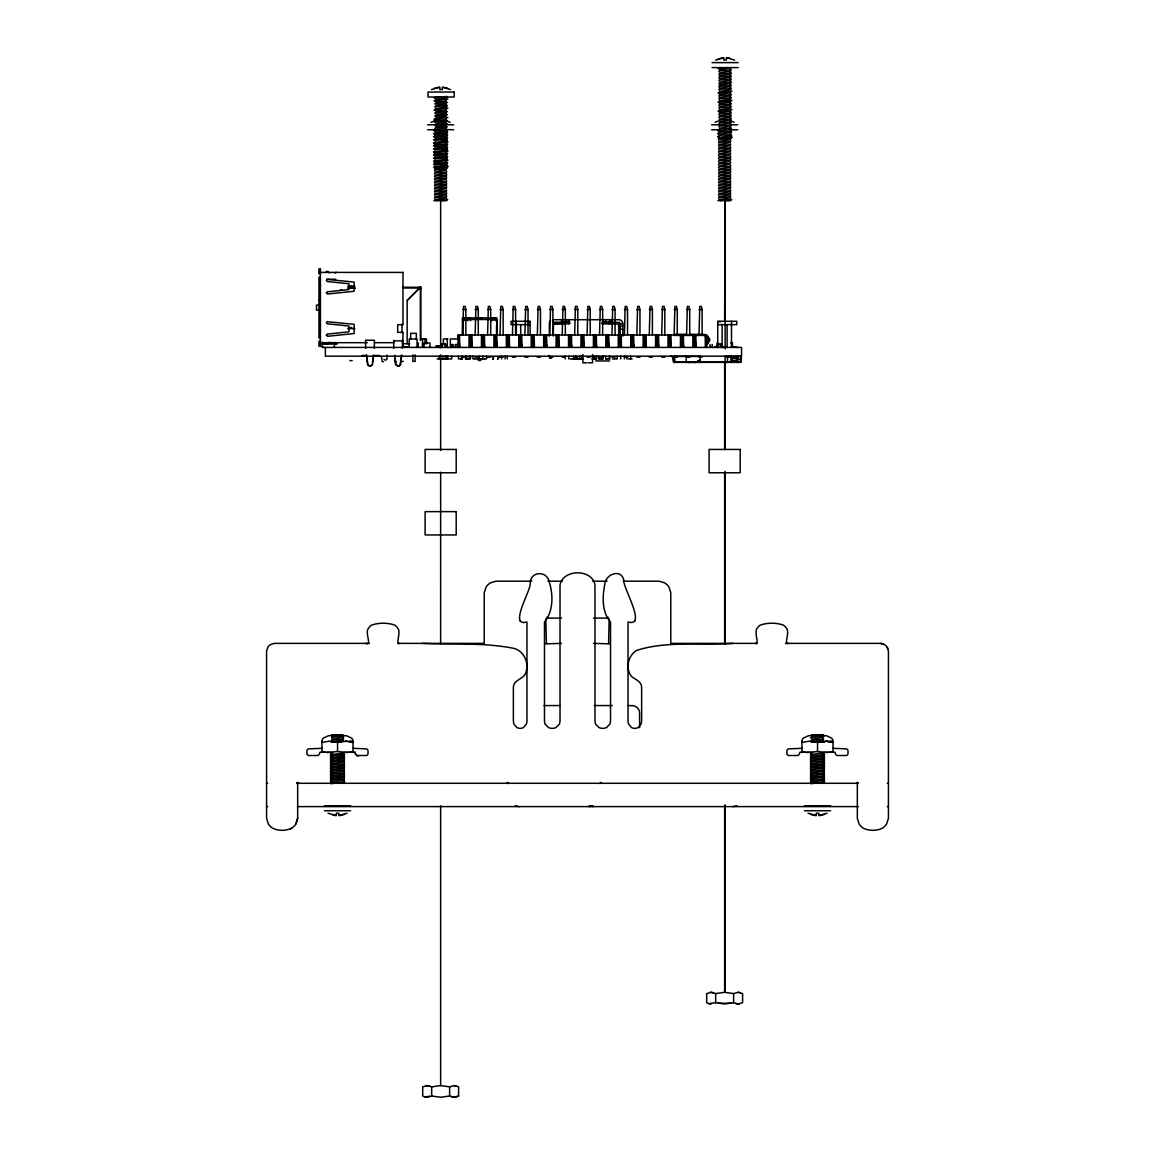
<?xml version="1.0" encoding="UTF-8"?>
<svg xmlns="http://www.w3.org/2000/svg" width="1155" height="1155" viewBox="0 0 1155 1155"><rect width="100%" height="100%" fill="white"/><g stroke="black" fill="none" stroke-linecap="round" stroke-linejoin="round"><path stroke-width="1.5" d="M322 741.467L322 742.376L329.767 741.12L337.549 742.376L347.54 741.12M353.098 752.439L353.026 740.543L351.856 738.218L346.774 735.851L337.491 734.71L328.193 735.851L323.111 738.218L321.942 740.543L322 752.439M462.967 320.7L463.53 318.405L463.689 319.718M463.314 320.7L463.444 319.718M467.761 320.845L467.761 319.516M491.452 320.845L491.452 319.516M496.246 319.718L495.842 318.434L491.842 318.39L491.842 319.718L496.592 319.718L496.275 318.679M610.215 319.704L608.151 323.631M724.647 991.885L724.647 806.103M724.647 643.783L724.647 472.438M724.647 448.992L724.647 362.425M801.989 741.467L801.989 742.376L809.756 741.12L817.523 742.376L827.529 741.12M833.073 752.439L833.015 740.543L831.845 738.218L826.763 735.851L817.466 734.71L808.182 735.851L803.1 738.218L801.931 740.543L801.989 752.439M419.713 287.999L420.824 287.277L420.824 340.205M419.655 287.999L420.824 287.277L420.824 288.707L420.824 287.277L402.503 287.263M620.336 334.632L620.322 334.993A2.584 2.584 0 0 1 620.192 335.556M732.963 643.378C701.071 645.732 667.373 640.549 636.665 650.395C628.017 655.347 625.057 668.889 631.612 676.556C635.654 679.689 642.137 681.753 641.631 688.077L641.631 721.11L641.155 723.983L638.094 727.578A7.017 7.017 0 0 1 631.554 727.578L628.493 723.983L628.031 721.11L628.031 621.996C647.464 627.483 622.227 586.509 623.859 580.243C620.971 567.87 604.902 574.483 604.7 584.935C602.275 596.991 601.928 612.338 610.533 621.996L610.533 721.11L609.999 723.983L606.505 727.578A9.023 9.023 0 0 1 599.026 727.578L595.518 723.983L594.984 721.11L594.984 585.08C592.356 568.592 562.817 568.881 560.016 585.08L560.016 721.11L559.482 723.983L555.974 727.578A9.023 9.023 0 0 1 548.495 727.578L545.001 723.983L544.467 721.11L544.467 621.996C553.462 611.443 553.332 594.623 549.217 581.889C546.994 570.498 530.679 570.974 530.159 582.957C531.935 588.992 507.897 627.382 526.969 621.996L526.969 721.11L526.507 723.983L523.446 727.578A7.017 7.017 0 0 1 516.906 727.578L513.845 723.983L513.369 721.11L513.369 688.077C512.748 680.382 521.916 679.616 525.178 674.318C529.827 664.558 524.803 651.377 514.047 648.403C483.931 642.339 452.63 644.75 422.037 643.378M445.397 347.424L445.397 343.887L441.874 343.887L441.874 347.424M721.673 347.424L721.673 343.887L717.616 343.887L717.616 347.424M369.427 643.378L274.356 643.378L270.602 644.533A9.153 9.153 0 0 0 267.729 647.406L266.574 651.146L266.574 818.274L268.307 823.876A13.73 13.73 0 0 0 272.623 828.207C278.355 831.023 285.906 831.023 291.623 828.207A13.73 13.73 0 0 0 295.94 823.876L297.672 818.274L297.672 784.245L296.72 783.292L297.672 782.339L298.625 783.292M399.673 643.378C394.808 645.948 401.68 631.525 397.565 627.974A9.153 9.153 0 0 0 394.692 625.1C387.647 622.588 378.696 622.588 371.665 625.1A9.153 9.153 0 0 0 368.777 627.974C364.099 632.03 372.675 646.425 365.687 643.378M506.597 783.292L507.724 782.354L508.431 783.624M788.316 643.378C783.364 645.934 790.468 631.525 786.223 627.974A9.153 9.153 0 0 0 783.335 625.1C776.304 622.588 767.353 622.588 760.308 625.1A9.153 9.153 0 0 0 757.435 627.974C753.334 631.655 760.207 645.905 755.327 643.378M856.375 783.292L857.328 782.339L858.281 783.292L857.328 784.245L857.328 818.274L859.06 823.876A13.73 13.73 0 0 0 863.377 828.207C869.094 831.023 876.645 831.023 882.377 828.207A13.73 13.73 0 0 0 886.693 823.876L888.426 818.274L888.426 651.146L887.271 647.406A9.153 9.153 0 0 0 884.398 644.533L880.644 643.378L785.573 643.378M297.672 818.274L295.94 823.876M401.709 355.22L400.612 364.648L398.446 366.337M462.462 320.845L463.559 318.592M706.326 341.534L706.268 337.736M372.415 362.583L373.513 355.22L372.516 364.648L369.831 366.409M400.207 364.042L401.189 357.386M401.348 356.346L401.507 355.22M717.948 345.1L718.15 343.887M603.112 323.631L618.589 324.05L618.806 336.062M441.759 345.287L441.354 347.121L441.802 345.475M718.02 345.461L716.663 347.049M717.948 345.648C716.721 349.041 716.432 347.034 717.775 345.287M462.707 334.979L463.502 306.393L465.061 306.393L465.84 309.526L465.84 334.979M475.153 334.979L475.932 306.393L477.491 306.393L478.286 309.526L478.286 334.979M487.583 334.979L488.363 306.393L489.937 306.393L490.716 309.526L490.716 334.979M500.028 334.979L500.808 306.393L502.367 306.393L503.161 309.526L503.161 334.979M512.459 334.979L513.239 306.393L514.812 306.393L515.592 309.526L515.592 334.979M524.89 334.979L525.684 306.393L527.243 306.393L528.023 309.526L528.023 334.979M537.335 334.979L538.115 306.393L539.688 306.393L540.468 309.526L540.468 334.979M549.766 334.979L550.545 306.393L552.119 306.393L552.899 309.526L552.899 334.979M562.211 334.979L562.99 306.393L564.55 306.393L565.344 309.526L565.344 334.979M574.641 334.979L575.421 306.393L576.995 306.393L577.774 309.526L577.774 334.979M587.087 334.979L587.866 306.393L589.425 306.393L590.219 309.526L590.219 334.979M599.517 334.979L600.297 306.393L601.87 306.393L602.65 309.526L602.65 334.979M611.948 334.979L612.742 306.393L614.301 306.393L615.081 309.526L615.081 334.979M624.393 334.979L625.173 306.393L626.746 306.393L627.526 309.526L627.526 334.979M636.824 334.979L637.603 306.393L639.177 306.393L639.957 309.526L639.957 334.979M649.269 334.979L650.048 306.393L651.608 306.393L652.402 309.526L652.402 334.979M661.7 334.979L662.479 306.393L664.053 306.393L664.832 309.526L664.832 334.979M674.145 334.979L674.924 306.393L676.484 306.393L677.278 309.526L677.278 334.979M686.575 334.979L687.355 306.393L688.929 306.393L689.708 309.526L689.708 334.979M699.006 334.979L699.8 306.393L701.359 306.393L702.139 309.526L702.139 334.979M620.336 329.276L620.336 325.999M708.708 341.014L708.419 338.184M716.966 347.034L718.02 345.302M717.486 347.034L717.832 345.489M372.127 364.648L370.452 366.337M400.121 364.648L399.009 366.092M706.297 345.114L708.419 342.328L707.669 336.307M708.058 343.208L708.549 341.375A3.653 3.653 0 0 1 707.481 343.959M553.332 336.062L553.433 324.194L569.155 323.501L569.198 322.505L563.813 322.476M325.984 272.479L326.706 271.194L329.594 272.825M499.335 356.678L497.531 359.45L498.469 356.678M462.938 318.665L462.462 335.138L462.462 317.899L496.737 317.899L496.737 335.181L496.737 319.516L462.462 319.516M716.764 347.02L718.02 345.071M706.514 342.804L707.019 338.025A1.502 1.502 0 0 0 706.311 337.116M737.785 357.14C736.673 360.432 730.552 355.856 732.14 360.49L736.702 360.49L736.702 358.295L732.14 358.295M441.094 347.164L440.257 347.438L441.845 345.071M407.152 343.742L407.152 300.473L420.333 287.263L420.333 340.205M407.152 300.473L420.333 287.277M675.025 334.445L674.044 335.528A2.989 2.989 0 0 1 674.809 335.426L675.025 335.311M741.221 356.115L740.456 362.381L740.846 356.491M608.108 617.29L607.646 618.113L593.453 618.113M609.205 618.849L608.598 642.425L609.421 643.855L593.453 643.378M446.494 173.409L434.944 175.069M446.494 176.484L434.944 178.144M446.494 182.62L434.944 184.28M446.494 185.681L434.944 187.341M446.494 191.817L434.944 193.477M446.494 194.877L434.944 196.538M730.523 139.683L718.973 141.343M730.523 148.88L718.973 150.54M730.523 158.076L718.973 159.751M730.523 167.287L718.973 168.948M730.523 176.484L718.973 178.144M730.523 182.62L718.973 184.28M730.523 185.681L718.973 187.341M730.523 191.817L718.973 193.477M730.523 194.877L718.973 196.538M329.594 342.255L326.706 343.887L325.984 342.602M696.306 362.035L699.916 359.941M699.944 360.591L694.964 362.381M697.591 362.049L699.944 360.75M344.594 754.46L330.489 755.991L332.553 756.381M344.594 757.521L330.489 759.052L332.553 759.441M344.594 763.657L330.489 765.188L332.553 765.577M344.594 766.718L330.489 768.263L332.553 768.638M344.594 772.854L330.489 774.384L332.553 774.774M344.594 775.929L330.489 777.459L332.553 777.835M344.594 782.05L330.734 783.711M810.478 752.93L812.543 752.54M810.478 759.052L824.583 757.521L822.519 757.146M810.478 762.127L824.583 760.596L822.519 760.207M810.478 768.263L824.583 766.718L822.519 766.342M810.478 777.459L824.583 775.929L822.519 775.539M289.833 829.131L291.623 828.207M450.594 89.556L442.307 87.174L442.307 89.556L439.824 89.556L439.824 87.174L431.551 89.556M433.789 121.116L436.07 120.409L431.089 122.315M729.671 58.212L726.38 57.75L726.38 60.132L723.882 60.132L723.882 57.75L715.609 60.132M717.818 121.116L715.118 122.315M328.02 813.221L336.307 815.603L336.307 813.221L338.79 813.221L338.79 815.603L347.063 813.221M808.009 813.221L816.282 815.603L816.282 813.221L818.78 813.221L818.78 815.603L827.052 813.221M449.627 1086.855L454.117 1085.584L458.607 1086.855L458.607 1095.994L454.117 1097.25L449.627 1095.994L440.647 1097.25L431.681 1095.994L424.925 1096.904L422.701 1095.994L422.701 1086.855L427.191 1085.584L431.681 1086.855L440.647 1085.584L449.627 1086.855L449.627 1095.994M456.384 1096.904L458.607 1095.994M733.627 993.574L738.103 992.318L742.593 993.574L742.593 1002.713L738.103 1003.969L733.627 1002.713L724.647 1003.969L715.667 1002.713L708.91 1003.637L706.687 1002.713L706.687 993.574L711.177 992.318L715.667 993.574L724.647 992.318L733.627 993.574L733.627 1002.713M740.557 362.035L737.395 362.035M348.478 287.205L351.799 285.949M348.478 328.482L351.799 327.226M552.682 322.245L569.935 322.144M592.977 805.815L589.166 806.609M736.789 805.815L732.963 806.609M434.251 88.358L438.914 87.231M718.309 58.934L722.972 57.808M344.363 814.419L339.7 815.546M824.352 814.419L819.689 815.546M703.915 335.441L704.795 335.426M347.929 752.555L337.549 751.515L327.168 752.555M349.243 752.439L353.098 751.515M827.918 752.555L817.523 751.515L807.143 752.555M829.232 752.439L833.073 751.515M446.292 167.403L434.944 168.948M331.875 742.059L343.223 740.528M343.223 753.046L331.875 754.59M811.85 742.059L823.212 740.528M731.837 356.693L726.856 357.097L731.895 357.039M690.878 362.381L698.761 361.89M446.725 132.276L447.664 132.017L446.725 131.757M446.725 135.337L447.664 135.092L446.725 134.832M446.725 138.412L447.664 138.152L446.725 137.893M434.511 142.498L433.558 142.758L434.511 143.003M446.725 141.473L447.664 141.213L446.725 140.968M446.725 144.534L447.664 144.288L446.725 144.029M446.725 147.609L447.664 147.349L446.725 147.089M434.511 151.695L433.558 151.955L434.511 152.2M446.725 150.67L447.664 150.41L446.725 150.164M446.725 153.745L447.664 153.485L446.725 153.225M446.725 156.806L447.664 156.546L446.725 156.3M434.511 160.892L433.558 161.151L434.511 161.411M446.725 159.866L447.664 159.621L446.725 159.361M446.725 162.942L447.664 162.682L446.725 162.422M446.725 166.002L447.664 165.743L446.725 165.497M730.754 129.201L731.447 128.826M718.54 133.301L717.602 133.547L718.54 133.807M730.754 132.276L731.693 132.017L730.754 131.757M718.54 136.362L717.602 136.622L718.54 136.868M730.754 135.337L731.693 135.092L730.754 134.832M709.719 347.424L710.094 344.536M718.598 347.41L718.511 344.536M429.458 1096.904L424.925 1096.904M436.46 134.702L434.944 135.207M436.46 143.899L434.944 144.418M436.46 153.095L434.944 153.615M436.46 162.292L434.944 162.812M720.489 131.641L718.973 132.146M720.489 134.702L718.973 135.207M464.642 318L464.974 317.957M464.815 318.665L470.735 318.592M398.937 366.337L396.021 364.648L394.635 355.22M674.376 356.115L673.639 356.852L674.376 362.381M447.173 96.457L434.02 97.727L434.959 97.987M435.623 130.096L433.558 130.486L434.511 130.746M435.623 133.172L433.558 133.547L434.511 133.807M435.623 136.232L433.558 136.622L434.511 136.868M435.623 139.307L433.558 139.683L434.511 139.943M435.623 145.429L433.558 145.819L434.511 146.079M435.623 148.504L433.558 148.88L434.511 149.139M435.623 154.64L433.558 155.015L434.511 155.275M435.623 157.701L433.558 158.076L434.511 158.336M719.666 130.096L717.602 130.486L718.54 130.746M435.623 163.837L433.558 164.212L434.511 164.472M435.623 166.898L433.558 167.287L434.511 167.533M332.553 752.54L330.489 752.93L332.553 753.305M341.461 734.941L331.875 736.183M821.45 734.941L811.662 736.053L812.441 736.312M479.267 358.916L479.123 356.173M480.451 358.931L482.169 358.931M571.696 358.931L570.094 358.931M572.187 358.931L581.124 358.916M581.701 356.173L581.846 358.916M620.683 358.931L620.683 356.173M720.431 138.412L732.183 137.301L730.119 136.911M436.373 167.85L448.126 166.724L446.061 166.334M435.911 200.609L447.664 199.483L446.725 199.223M719.94 200.609L731.693 199.483L730.754 199.223M723.304 67.669L718.078 68.304L719.031 68.564M463.53 318.405L463.689 320.7L463.314 319.718M578.106 358.916L577.385 358.916M451.85 344.536L450.811 344.536L451.143 347.41M455.546 347.41L455.2 344.536L456.283 344.536M701.157 361.919L688.019 362.381L701.143 361.703M575.046 358.931L575.609 356.173M424.751 347.309L423.899 347.323L423.899 343.021L426.498 343.021M437.211 358.931L438.871 358.916M441.715 358.931L443.376 358.916M446.74 356.173L447.288 358.916M447.822 358.931L447.822 356.173M465.696 358.931L470.475 358.931L470.475 356.173M467.096 358.916L466.548 356.173M482.602 358.931L484.378 358.931M576.619 358.916L576.071 356.173M592.544 358.931L593.555 358.931L593.555 356.173M599.777 358.916L598.738 358.931L598.738 356.173M605.956 358.916L605.35 356.173M612.439 358.931L614.099 358.916M628.205 358.931L629.865 358.916M436.576 347.41L436.027 345.735L437.687 345.735M381.41 356.664L382.319 361.717L383.446 361.717M395.27 361.717L396.281 361.717M734.652 60.132L727.289 57.808M712.072 62.615L738.189 62.615M712.072 67.596L738.189 67.596M450.132 122.315L447.433 121.116M734.161 122.315L731.462 121.116M427.552 124.798L434.092 124.798M447.144 124.798L453.67 124.798M711.581 124.798L718.121 124.798M731.173 124.798L737.698 124.798M427.552 129.779L434.092 129.779M446.061 129.548L453.67 129.779M711.581 129.779L718.121 129.779M731.173 129.779L737.698 129.779M718.396 138.412L731.317 138.412M434.338 167.85L447.259 167.85M433.876 200.609L446.797 200.609M717.905 200.609L730.826 200.609M318.968 272.407L402.98 272.407M320.426 273.879L318.968 273.879L318.968 268.624M320.426 277.113L318.968 277.113L318.968 337.967L320.426 337.967M326.807 279.236L335.73 279.236M347.828 286.325L354.845 286.325M348.983 287.263L354.34 287.263M347.973 287.999L355.105 287.999M402.763 287.999L420.333 287.999M347.929 288.245L355.061 288.245M319.718 305.064L316.513 305.064L316.513 310.204L319.718 310.204M462.707 309.526L465.84 309.526M475.153 309.526L478.286 309.526M487.583 309.526L490.716 309.526M500.028 309.526L503.161 309.526M512.459 309.526L515.592 309.526M524.89 309.526L528.023 309.526M537.335 309.526L540.468 309.526M549.766 309.526L552.899 309.526M562.211 309.526L565.344 309.526M574.641 309.526L577.774 309.526M587.087 309.526L590.219 309.526M599.517 309.526L602.65 309.526M611.948 309.526L615.081 309.526M624.393 309.526L627.526 309.526M636.824 309.526L639.957 309.526M649.269 309.526L652.402 309.526M661.7 309.526L664.832 309.526M674.145 309.526L677.278 309.526M686.575 309.526L689.708 309.526M699.006 309.526L702.139 309.526M464.916 318.39L467.371 318.39L467.371 319.718L464.916 319.718M489.98 318.592L494.383 318.665A2.252 2.252 0 0 1 495.394 319.242M496.058 320.845L496.347 319.372L494.282 317.972M526.521 321.624L530.087 321.624M717.731 321.624L721.298 321.624M602.203 322.144L619.773 322.418L620.336 336.148M608.324 322.505L602.939 322.476L603.04 323.703M554.198 323.429L570.021 323.429M601.668 323.429L612.222 323.429M620.336 323.833L622.79 323.833M402.98 324.44L402.012 324.44L402.012 332.611L402.98 332.611M530.087 324.613L511.044 324.613L511.044 321.278L530.087 321.278L530.087 335.499M717.731 324.613L736.774 324.613L736.774 321.278L717.731 321.278L717.731 347.424M618.705 325.999L622.79 325.999M620.249 326.374L619.383 325.999L619.383 329.276L620.249 328.915M347.828 328.598L354.859 328.598M618.705 329.276L622.79 329.276M675.545 334.286L685.839 334.286M689.261 334.286L705.2 334.445L705.33 347.424M675.588 335.426L705.561 335.426A2.989 2.989 0 0 1 708.549 338.415M707.033 338.155C710.672 336.105 710.744 343.382 707.062 341.375M412.523 338.964L409.202 338.964L409.202 347.323M413.721 338.964L417.042 338.964L417.042 347.323L415.944 347.28M422.08 338.964L426.542 338.964L426.542 343.959M447.851 338.964L443.376 338.964L443.376 343.959M453.655 338.964L450.335 338.964L450.335 345.648M454.565 338.964L458.174 338.964M393.711 340.855L402.46 340.855M320.426 341.201L318.968 341.201L318.968 346.471M323.299 342.674L336.495 342.674M367.29 342.674L336.957 342.674L334.373 345.027L334.373 347.424M374.437 342.674L394.057 342.674M730.725 342.934L732.458 342.934L732.458 347.236M418.24 343.021L418.413 347.309M427.422 343.021L430.021 343.021L430.021 347.323L429.169 347.309M717.876 343.021L717.024 343.021L717.024 347.323M337.303 343.497L322.952 343.742M322.231 343.714L337.289 343.742M402.402 343.742L409.693 343.742M444.04 344.536L445.079 344.536M445.455 344.536L446.494 344.536M456.6 344.536L457.683 344.536L457.308 347.41L458.189 347.424M720.417 344.536L720.879 347.41M441.686 345.1C444.516 341.909 447.822 348.334 446.177 347.193M721.139 343.887L722.626 347.049M721.269 345.302L723.29 347.438L721.298 345.128M438.279 345.735L439.94 345.735L439.94 347.424M322.231 346.688L322.952 346.688M402.301 346.688L409.52 346.688M717.37 346.717L714.108 347.424M731.216 346.731L738.262 347.424M440.965 347.106L437.99 347.424M453.294 347.106L452.414 347.424M455.749 347.106L454.853 347.424M362.179 355.495L366.785 355.495M373.036 355.495L379.649 355.495M700.609 356.462L674.275 356.476L674.376 362.035M726.611 356.462L741.221 356.462M462.707 357.14L465.84 357.14M475.153 357.14L478.286 357.14M487.583 357.14L490.716 357.14M500.028 357.14L503.161 357.14M512.459 357.14L515.592 357.14M524.89 357.14L528.023 357.14M537.335 357.14L540.468 357.14M549.766 357.14L552.899 357.14M562.211 357.14L565.344 357.14M574.641 357.14L577.774 357.14M587.087 357.14L590.219 357.14M599.517 357.14L602.65 357.14M611.948 357.14L615.081 357.14M624.393 357.14L627.526 357.14M636.824 357.14L639.957 357.14M649.269 357.14L652.402 357.14M661.7 357.14L664.832 357.14M674.145 357.14L677.278 357.14M686.575 357.14L689.708 357.14M699.006 357.14L702.139 357.14M551.296 357.66L549.838 357.66L549.347 355.495L549.592 357.949L551.541 357.949M443.968 358.916L446.047 358.916M446.639 358.916L451.735 358.931L451.735 356.173M460.094 358.916L458.434 358.931L458.434 356.173M460.686 358.916L462.347 358.931L462.347 356.173M474.676 358.916L472.958 358.931L472.958 356.173M475.21 358.916L476.871 358.931M478.04 358.916L479.902 358.916M482.761 358.916L483.05 356.173M484.855 358.916L486.515 358.931L486.515 356.173M501.645 358.916L501.371 356.173M505.009 358.916L505.284 356.173M565.315 358.916L565.04 356.173M568.679 358.916L568.967 356.173M581.716 358.916L583.376 358.931M591.894 358.916L594.204 358.916M594.796 358.916L596.456 358.931M596.558 358.916L596.846 356.173M599.286 358.916L602.592 358.916L602.665 356.173M605.783 358.916L607.068 358.916M607.602 358.916L609.421 358.916M614.691 358.916L616.351 358.931M617.333 358.916L617.044 356.173M624.321 358.916L624.595 356.173M630.428 358.916L632.117 358.931M737.352 359.248L740.673 359.248L740.673 362.381L673.639 362.381L672.86 356.895L670.781 356.115L673.177 356.765L673.639 362.035L732.501 362.035M349.864 360.634L352.145 360.634M595.662 360.938L609.609 360.938M400.958 361.371L403.239 361.371M737.785 361.63L730.927 361.659L736.601 360.389M586.985 362.786L582.871 362.829L582.871 354.47M588.458 362.786L592.587 362.829L592.587 354.47M531.762 581.196L495.885 581.196L490.283 582.928A13.773 13.773 0 0 0 485.981 587.245L484.219 592.847L484.219 643.378L398.129 643.378M547.903 581.196L562.254 581.196M592.746 581.196L607.097 581.196M623.238 581.196L659.115 581.196L664.731 582.914A13.73 13.73 0 0 1 669.048 587.231L670.781 592.847L670.781 643.378L756.872 643.378M561.547 618.113L547.355 618.113L546.893 617.29M561.547 643.378L545.579 643.855L546.402 642.425L545.795 618.849M544.019 705.561L560.161 705.561M594.248 705.561L612.179 705.561M628.32 705.561L633.315 705.691A7.753 7.753 0 0 1 639.552 711.928L639.682 727.636M331.398 734.941L342.818 734.941M811.373 734.941L823.486 734.941M349.46 741.12L352.159 741.12M829.434 741.12L832.134 741.12M330.633 741.813L341.447 741.813M810.622 741.813L821.436 741.813M822.245 741.813L824.439 741.813M321.942 748.31L308.414 748.888A4.577 4.577 0 0 0 306.97 750.331L306.97 754.071A4.577 4.577 0 0 0 308.414 755.514L317.986 755.514A4.577 4.577 0 0 0 319.415 754.071L319.993 752.194L328.886 752.194M353.026 748.31L366.568 748.888A4.577 4.577 0 0 1 367.997 750.331L367.997 754.071A4.577 4.577 0 0 1 366.568 755.514L356.996 755.514A4.634 4.634 0 0 1 355.538 754.027L354.975 752.194L346.081 752.194M801.931 748.31L788.389 748.888A4.577 4.577 0 0 0 786.959 750.331L786.959 754.071A4.577 4.577 0 0 0 788.389 755.514L797.961 755.514A4.577 4.577 0 0 0 799.404 754.071L799.982 752.194L808.875 752.194M833.015 748.31L846.543 748.888A4.577 4.577 0 0 1 847.987 750.331L847.987 754.071A4.577 4.577 0 0 1 846.543 755.514L836.971 755.514A4.577 4.577 0 0 1 835.541 754.071L834.964 752.194L826.07 752.194M266.574 783.292L267.642 783.292M296.734 783.292L858.266 783.292M887.343 783.292L888.426 783.292M324.483 805.757L350.6 805.757M804.472 805.757L830.589 805.757M266.574 806.609L267.642 806.609M297.34 806.609L858.454 806.609M887.343 806.609L888.426 806.609M324.483 810.738L350.6 810.738M804.472 810.738L830.589 810.738M710.036 992.318L713.458 992.65M718.396 1003.276L730.884 1003.276M739.258 1003.969L735.836 1003.637M426.051 1085.584L429.458 1085.931M455.258 1097.25L451.85 1096.904M419.669 287.277L420.824 287.277M602.116 358.916L603.141 358.931L603.141 356.173M574.006 358.931L573.573 356.173M469.06 358.916L469.609 356.173M441.123 358.931L439.117 358.931L439.117 356.173M445.079 358.916L445.628 356.173M580.59 358.931L579.435 358.916L579.983 356.173M452.904 347.41L453.251 344.536L452.211 344.536L452.211 347.41M725.138 348.839L725.138 138.066L729.05 138.412M723.131 200.118L728.56 200.609M439.088 200.118L444.531 200.609M345.316 741.12L353.098 742.376M630.572 358.916L630.789 356.173M602.203 358.916L602.332 356.173M594.998 358.916L595.143 356.173M442.899 358.916L443.029 356.173M444.993 167.85L435.19 166.724L446.942 165.194L446.162 164.934M880.644 643.378L883.2 643.913M593.049 806.609L589.223 805.815M519.201 806.609L515.375 805.815M730.119 69.444C736.154 70.903 716.836 70.137 719.031 71.624M730.119 72.52C736.933 73.949 713.328 73.386 720.143 74.815M730.119 75.58C736.154 77.038 716.836 76.273 719.031 77.76M730.119 78.656C736.154 80.099 716.836 79.334 719.031 80.821M730.119 81.716C736.933 83.146 713.328 82.583 720.143 84.012M730.119 84.777C736.154 86.235 716.836 85.47 719.031 86.957M730.119 87.852C736.154 89.296 716.836 88.531 719.031 90.018M730.119 93.988C736.154 95.432 716.836 94.667 719.031 96.154M720.143 93.209L718.078 92.833L731.938 91.173M730.119 97.049C736.154 98.493 716.836 97.727 719.031 99.215M730.119 103.185C736.154 104.629 716.836 103.863 719.031 105.35M720.143 102.42L718.078 102.03L731.938 100.37M730.119 106.246C736.154 107.689 716.836 106.939 719.031 108.426M730.119 112.382C736.154 113.825 716.836 113.06 719.031 114.547M720.143 111.616L718.078 111.227L731.938 109.566M730.119 115.442C736.154 116.9 716.836 116.135 719.031 117.622M730.119 118.517C736.933 119.947 713.328 119.384 720.143 120.813M730.119 121.578C736.154 123.022 716.836 122.271 719.031 123.758M730.119 124.639C736.154 126.097 716.836 125.332 719.031 126.819M730.119 127.714C736.933 129.143 713.328 128.58 720.143 130.01M730.119 130.775C736.154 132.233 716.836 131.468 719.031 132.955M730.119 133.85C736.154 135.294 716.836 134.529 719.031 136.016M446.061 101.943C452.096 103.401 432.764 102.636 434.959 104.123M436.085 101.178L434.02 100.803L447.88 99.142M446.061 105.018C452.096 106.462 432.764 105.697 434.959 107.184M446.061 111.14C452.096 112.598 432.764 111.833 434.959 113.32M436.085 110.375L434.02 109.999L447.88 108.339M446.061 114.215C452.876 115.644 429.27 115.081 436.085 116.511M446.061 120.351C452.096 121.795 432.764 121.03 434.959 122.517M446.061 123.412C452.876 124.841 429.27 124.278 436.085 125.707M446.061 126.472C452.096 127.931 432.764 127.166 434.959 128.653M446.061 132.608C452.876 134.038 429.27 133.489 436.085 134.904M446.061 135.684C452.096 137.127 432.764 136.362 434.959 137.849M446.061 138.744C452.096 140.188 432.764 139.423 434.959 140.91M446.061 144.88C452.096 146.324 432.764 145.559 434.959 147.046M436.085 144.115L434.02 143.725L447.88 142.065M446.061 147.941C452.096 149.385 432.764 148.634 434.959 150.121M446.061 154.077C452.096 155.521 432.764 154.756 434.959 156.243M436.085 153.312L434.02 152.922L447.88 151.262M446.061 157.138C452.096 158.596 432.764 157.831 434.959 159.318M446.061 163.274C452.096 164.717 432.764 163.967 434.959 165.454M436.085 162.509L434.02 162.119L447.88 160.458M822.519 738.738C828.554 740.196 809.236 739.431 811.431 740.918M822.519 741.813L824.338 742.059M822.519 754.071L824.583 754.46L810.723 756.121M822.519 763.267L824.583 763.657L810.723 765.317M822.519 769.403L824.583 769.793L810.723 771.453M822.519 772.478C829.333 773.908 805.728 773.345 812.543 774.774M822.519 778.6L824.583 778.99L810.723 780.65M822.519 781.675L824.583 782.05L810.723 783.711M332.553 737.973C326.519 736.529 345.85 737.294 343.656 735.807M332.553 762.502L330.489 762.127L344.349 760.466M332.553 771.699L330.489 771.323L344.349 769.663M332.553 780.91L330.489 780.52L344.349 778.86M398.316 366.409L395.53 364.648L394.678 357.386M370.221 366.409L367.535 364.648L366.438 355.22M738.103 992.318L740.384 992.65M708.91 1003.637L711.177 1003.969M454.117 1085.584L456.384 1085.931M422.355 347.28L422.629 338.964M712.086 347.41L712.173 344.536M445.426 345.302L446.003 347.265M443.231 87.231L447.895 88.358M815.372 815.546L810.709 814.419M332.9 815.112L335.398 815.546M730.754 137.893C732.241 139.437 717.053 138.398 718.54 139.943M730.754 140.968C732.241 142.513 717.053 141.459 718.54 143.003M730.754 144.029C732.241 145.573 717.053 144.519 718.54 146.079M730.754 147.089C732.241 148.649 717.053 147.595 718.54 149.139M730.754 150.164C732.241 151.709 717.053 150.655 718.54 152.2M730.754 153.225C732.241 154.77 717.053 153.731 718.54 155.275M730.754 156.3C732.241 157.845 717.053 156.791 718.54 158.336M730.754 159.361C732.241 160.906 717.053 159.852 718.54 161.411M730.754 162.422C732.241 163.967 717.053 162.927 718.54 164.472M730.754 165.497C732.241 167.042 717.053 165.988 718.54 167.533M730.754 168.558C732.241 170.103 717.053 169.063 718.54 170.608M730.754 171.633C732.241 173.178 717.053 172.124 718.54 173.669M434.959 119.456L434.02 119.196L447.88 117.536M730.754 174.694C732.241 176.239 717.053 175.185 718.54 176.729M730.754 177.755C732.241 179.299 717.053 178.26 718.54 179.805M730.754 180.83C732.241 182.375 717.053 181.321 718.54 182.865M447.173 129.678C448.66 131.222 433.472 130.168 434.959 131.713M730.754 183.89C732.241 185.435 717.053 184.396 718.54 185.941M730.754 186.951C732.241 188.51 717.053 187.457 718.54 189.001M730.754 190.026C732.241 191.571 717.053 190.517 718.54 192.062M730.754 193.087C732.241 194.632 717.053 193.592 718.54 195.137M730.754 196.162C732.241 197.707 717.053 196.653 718.54 198.198M446.725 168.558C448.212 170.103 433.024 169.063 434.511 170.608M446.725 171.633C448.212 173.178 433.024 172.124 434.511 173.669M446.725 174.694C448.212 176.239 433.024 175.185 434.511 176.729M446.725 177.755C448.212 179.299 433.024 178.26 434.511 179.805M446.725 180.83C448.212 182.375 433.024 181.321 434.511 182.865M446.725 183.89C448.212 185.435 433.024 184.396 434.511 185.941M446.725 186.951C448.212 188.51 433.024 187.457 434.511 189.001M446.725 190.026C448.212 191.571 433.024 190.517 434.511 192.062M446.725 193.087C448.212 194.632 433.024 193.592 434.511 195.137M446.725 196.162C448.212 197.707 433.024 196.653 434.511 198.198M811.431 737.843L810.478 737.597L824.338 735.937M343.656 738.868C345.143 740.413 329.955 739.373 331.442 740.918M720.041 70.094L719.262 69.834L730.812 68.174M720.041 76.216L719.262 75.97L730.812 74.31M720.041 79.291L719.262 79.031L730.812 77.371M720.041 85.427L719.262 85.167L730.812 83.507M720.041 88.487L719.262 88.228L730.812 86.567M720.041 94.623L719.262 94.364L730.812 92.703M720.041 97.684L719.262 97.439L730.812 95.764M720.041 103.82L719.262 103.56L730.812 101.9M720.041 106.881L719.262 106.635L730.812 104.975M720.041 113.017L719.262 112.757L730.812 111.097M720.041 116.092L719.262 115.832L730.812 114.172M720.041 122.213L719.262 121.968L730.812 120.308M720.041 125.289L719.262 125.029L730.812 123.368M720.041 131.41L719.262 131.165L730.812 129.504M720.041 134.485L719.262 134.225L730.812 132.565M446.162 97.482L446.942 97.727L435.392 99.388M446.162 100.543C447.447 102.073 434.699 101.048 435.984 102.593M446.162 103.604C447.447 105.148 434.699 104.123 435.984 105.654M446.162 106.679L446.942 106.924L435.392 108.584M729.729 170.088L730.523 170.348L718.973 172.008M446.162 109.739C447.447 111.27 434.699 110.245 435.984 111.79M446.162 112.815C447.447 114.345 434.699 113.32 435.984 114.85M446.162 115.875C447.447 117.406 434.699 116.381 435.984 117.911M446.162 118.936C447.447 120.481 434.699 119.456 435.984 120.986M446.162 122.011C447.447 123.542 434.699 122.517 435.984 124.047M446.162 125.072C447.447 126.602 434.699 125.577 435.984 127.122M446.162 128.133C447.447 129.678 434.699 128.653 435.984 130.183M446.162 131.208C447.447 132.738 434.699 131.713 435.984 133.244M446.162 134.269C447.447 135.814 434.699 134.774 435.984 136.319M446.162 137.344C447.447 138.874 434.699 137.849 435.984 139.38M446.162 140.405L446.942 140.665L435.392 142.325M446.162 143.465C447.447 145.01 434.699 143.985 435.984 145.516M446.162 146.541C447.447 148.071 434.699 147.046 435.984 148.576M446.162 149.601L446.942 149.861L435.392 151.522M446.162 152.677C447.447 154.207 434.699 153.182 435.984 154.712M446.162 155.737C447.447 157.268 434.699 156.243 435.984 157.787M446.162 158.798L446.942 159.058L435.392 160.718M446.162 161.873C447.447 163.404 434.699 162.379 435.984 163.909M812.441 754.72L811.662 754.46L823.212 752.8M812.441 760.842L811.662 760.596L823.212 758.936M812.441 770.039L811.662 769.793L823.212 768.133M812.441 776.174L811.662 775.929L823.212 774.254M812.441 779.25L811.662 778.99L823.212 777.329M342.631 737.338L343.425 737.597L331.875 739.258M342.631 755.731L343.425 755.991L331.875 757.651M342.631 764.928L343.425 765.188L331.875 766.848M342.631 774.139L343.425 774.384L331.875 776.044M833.073 742.376L825.305 741.12L831.802 742.073M801.989 751.515L805.843 752.439M322 751.515L325.854 752.439M349.258 741.467L351.813 742.073M358.252 756.02L357.025 755.514M369.614 366.337L367.925 364.648L366.539 355.22M722.496 347.424L721.399 345.432L721.846 347.121M730.812 71.235L719.45 73.025M730.812 80.446L719.45 82.222M730.812 89.642L719.45 91.433M730.812 98.839L719.45 100.629M730.812 108.036L719.45 109.826M730.812 117.233L719.45 119.023M730.812 126.429L719.45 128.219M730.812 135.64L719.45 137.416M730.321 142.628L718.973 144.418M730.321 145.689L718.973 147.479M730.321 151.825L718.973 153.615M730.321 154.886L718.973 156.676M730.321 161.021L718.973 162.812M730.321 164.082L718.973 165.872M730.321 173.293L718.973 175.069M730.321 179.415L718.973 181.205M730.321 188.611L718.973 190.402M730.321 197.823L718.973 199.613M446.292 170.218L434.944 172.008M446.292 179.415L434.944 181.205M446.292 188.611L434.944 190.402M446.292 197.823L434.944 199.613M823.212 737.468L811.85 739.258M823.212 755.861L811.85 757.651M823.212 761.997L811.85 763.787M823.212 765.058L811.85 766.848M823.212 771.193L811.85 772.984M823.212 780.39L811.85 782.18M343.223 758.936L331.875 760.712M343.223 761.997L331.875 763.787M343.223 768.133L331.875 769.923M343.223 771.193L331.875 772.984M343.223 777.329L331.875 779.12M343.223 780.39L331.875 782.18M445.484 345.504L445.888 346.991M725.037 200.609L724.647 320.931M461.35 357.559L461.682 359.45L461.033 358.541M355.567 754.071L354.975 752.194M887.271 647.406L887.892 648.605M469.219 317.899L470.648 320.729M721.298 345.562L721.658 347.121M599.921 783.624L600.643 782.354L601.769 783.292M607.371 334.979L609.046 347.424L608.772 334.979M594.941 334.979L596.601 347.424L596.327 334.979M582.495 334.979L584.17 347.424L583.896 334.979M570.065 334.979L571.739 347.424L571.465 334.979M557.634 334.979L559.294 347.424L559.02 334.979M458.131 334.979L459.806 347.424L459.531 334.979M695.83 334.979L696.104 347.424L694.429 334.979L694.357 347.424M683.385 334.979L683.659 347.424L681.999 334.979L681.926 347.424M670.954 334.979L671.228 347.424L669.553 334.979L669.481 347.424M658.523 334.979L658.798 347.424L657.123 334.979L657.051 347.424M646.078 334.979L646.352 347.424L644.692 334.979L644.606 347.424M633.647 334.979L633.922 347.424L632.247 334.979L632.175 347.424M621.202 334.979L621.477 347.424L619.816 334.979L619.744 347.424M546.589 334.979L546.864 347.424L545.189 334.979L545.117 347.424M534.144 334.979L534.419 347.424L532.758 334.979L532.686 347.424M521.714 334.979L521.988 347.424L520.313 334.979L520.241 347.424M509.283 334.979L509.543 347.424L507.882 334.979L507.81 347.424M496.838 334.979L497.112 347.424L495.437 334.979L495.365 347.424M484.407 334.979L484.681 347.424L483.007 334.979L482.934 347.424M471.962 334.979L472.236 347.424L470.576 334.979L470.489 347.424M824.295 752.194L824.295 783.292M817.523 742.376L817.523 751.515M810.651 752.194L810.651 783.292M737.785 356.115L737.785 362.381M731.505 321.278L731.505 347.424M730.927 356.115L730.927 362.381M727.506 356.115L727.506 362.352M727.101 324.613L727.101 347.424M725.138 356.043L725.138 449.757M725.138 471.37L725.138 644.375M725.138 804.761L725.138 992.188M722.149 324.613L722.149 347.424M715.667 993.574L715.667 1002.713M714.916 346.457L714.916 347.424M706.658 347.424L706.802 334.979L458.059 334.979L458.059 347.424M700.248 356.332L700.248 362.381M696.393 362.381L693.751 362.381M692.885 334.979L692.885 347.424M686.214 356.115L686.214 362.381M680.454 334.979L680.454 347.424M674.722 356.115L674.679 362.381M668.023 334.979L668.023 347.424M655.578 334.979L655.578 347.424M643.147 334.979L643.147 347.424M630.702 334.979L630.702 347.424M626.876 356.173L626.876 358.931M622.79 336.148L622.79 323.53A3.84 3.84 0 0 0 618.863 319.704L553.274 319.704A3.84 3.84 0 0 0 552.769 319.718M618.272 334.979L618.272 347.424M610.547 319.704L610.547 322.144M609.883 356.173L609.883 358.931M609.263 356.173L609.263 358.931M607.299 334.979L607.299 347.424M605.826 334.979L605.826 347.424M605.581 319.704L605.581 322.144M603.127 319.704L603.127 323.905M594.868 334.979L594.868 347.424M593.396 334.979L593.396 347.424M582.423 334.979L582.423 347.424M580.965 334.979L580.965 347.424M569.993 334.979L569.993 347.424M568.996 319.704L568.996 323.905M568.52 334.979L568.52 347.424M566.556 319.704L566.556 322.144M561.59 319.704L561.59 322.144M557.547 334.979L557.547 347.424M556.089 334.979L556.089 347.424M549.347 336.148L549.347 323.53A3.84 3.84 0 0 1 550.502 320.787M543.644 334.979L543.644 347.424M531.213 334.979L531.213 347.424M520.717 324.613L520.717 335.138M518.768 334.979L518.768 347.424M516.314 321.278L516.314 335.138M507.247 356.173L507.247 358.916M506.338 334.979L506.338 347.424M496.549 325.652L496.549 332.698M493.907 334.979L493.907 347.424M493.661 357.53L492.968 359.494L492.968 357.53M481.462 334.979L481.462 347.424M469.031 334.979L469.031 347.424M466.245 358.512L465.552 359.494L465.696 356.173M450.84 347.424L449.959 347.424M448.4 347.424L447.505 347.424M447.288 338.964L447.288 345.648M440.647 167.85L440.647 347.698M440.647 354.917L440.647 450.522M440.647 472.164L440.618 643.768M440.647 805.858L440.632 1085.628M431.681 1086.855L431.681 1095.994M424.982 339.094L424.982 343.945M416.32 339.44L416.32 333.319L410.66 333.319L410.66 339.44M415.136 354.845L415.136 361.371L412.855 361.371L412.855 354.845M402.98 272.436L402.98 324.656L397.695 324.685L397.695 332.366L402.951 332.366L402.98 347.424M402.46 340.22L402.46 348.29M393.711 340.22L393.711 348.29M387.069 355.09L386.983 358.873A1.617 1.617 0 0 1 384.023 359.263M374.379 348.29L374.379 340.22L365.615 340.22L365.615 348.29M344.305 752.194L344.305 783.292M337.549 742.376L337.549 751.515M330.662 752.194L330.662 783.292M325.364 347.424L325.364 356.173L741.568 356.173L741.568 347.424L322.231 347.424L322.231 342.111M320.426 268.624L320.426 346.471M634.976 620.582A2.772 2.772 0 0 1 634.904 621.116M520.096 621.116A2.772 2.772 0 0 1 520.024 620.582M622.79 334.705A5.024 5.024 0 0 1 622.762 335.268M549.376 335.268A5.024 5.024 0 0 1 549.347 334.705M477.044 318.13A14.683 14.683 0 0 1 482.155 318.13M463.227 320.253A2.252 2.252 0 0 1 463.805 319.242M481.563 358.613A1.964 1.964 0 0 1 479.599 360.577A1.964 1.964 0 0 1 477.65 358.613M335.08 273.158A1.559 1.53 -90 0 1 336.394 272.407M336.394 342.674A1.559 1.53 -90 0 1 335.643 342.472M318.968 300.401A1.458 1.458 0 0 1 319.386 299.376M341.822 289.732A5.241 5.241 0 0 1 340.22 290.064M495.509 318.39L495.524 319.718L495.625 318.405M326.374 292.749L327.572 294.02L354.123 291.262L354.123 282.08L327.009 279.409L326.374 280.593L327.356 281.517L348.983 283.769L348.983 289.573L327.356 291.825L326.374 292.749M326.374 335.008L327.572 336.293L354.123 333.535L354.123 324.338L327.009 321.668L326.374 322.851L327.356 323.775L348.983 326.028L348.983 331.846L327.356 334.084L326.374 335.008M686.214 361.977L674.722 361.991L686.214 361.991M454.132 92.053L428.014 92.053L428.014 97.02L454.132 97.02L454.132 92.053M456.196 449.439L425.112 449.439L425.112 472.77L456.196 472.77L456.196 449.439M740.196 449.439L709.098 449.439L709.098 472.77L740.196 472.77L740.196 449.439M456.196 511.636L425.112 511.636L425.112 534.953L456.196 534.953L456.196 511.636"/></g></svg>
